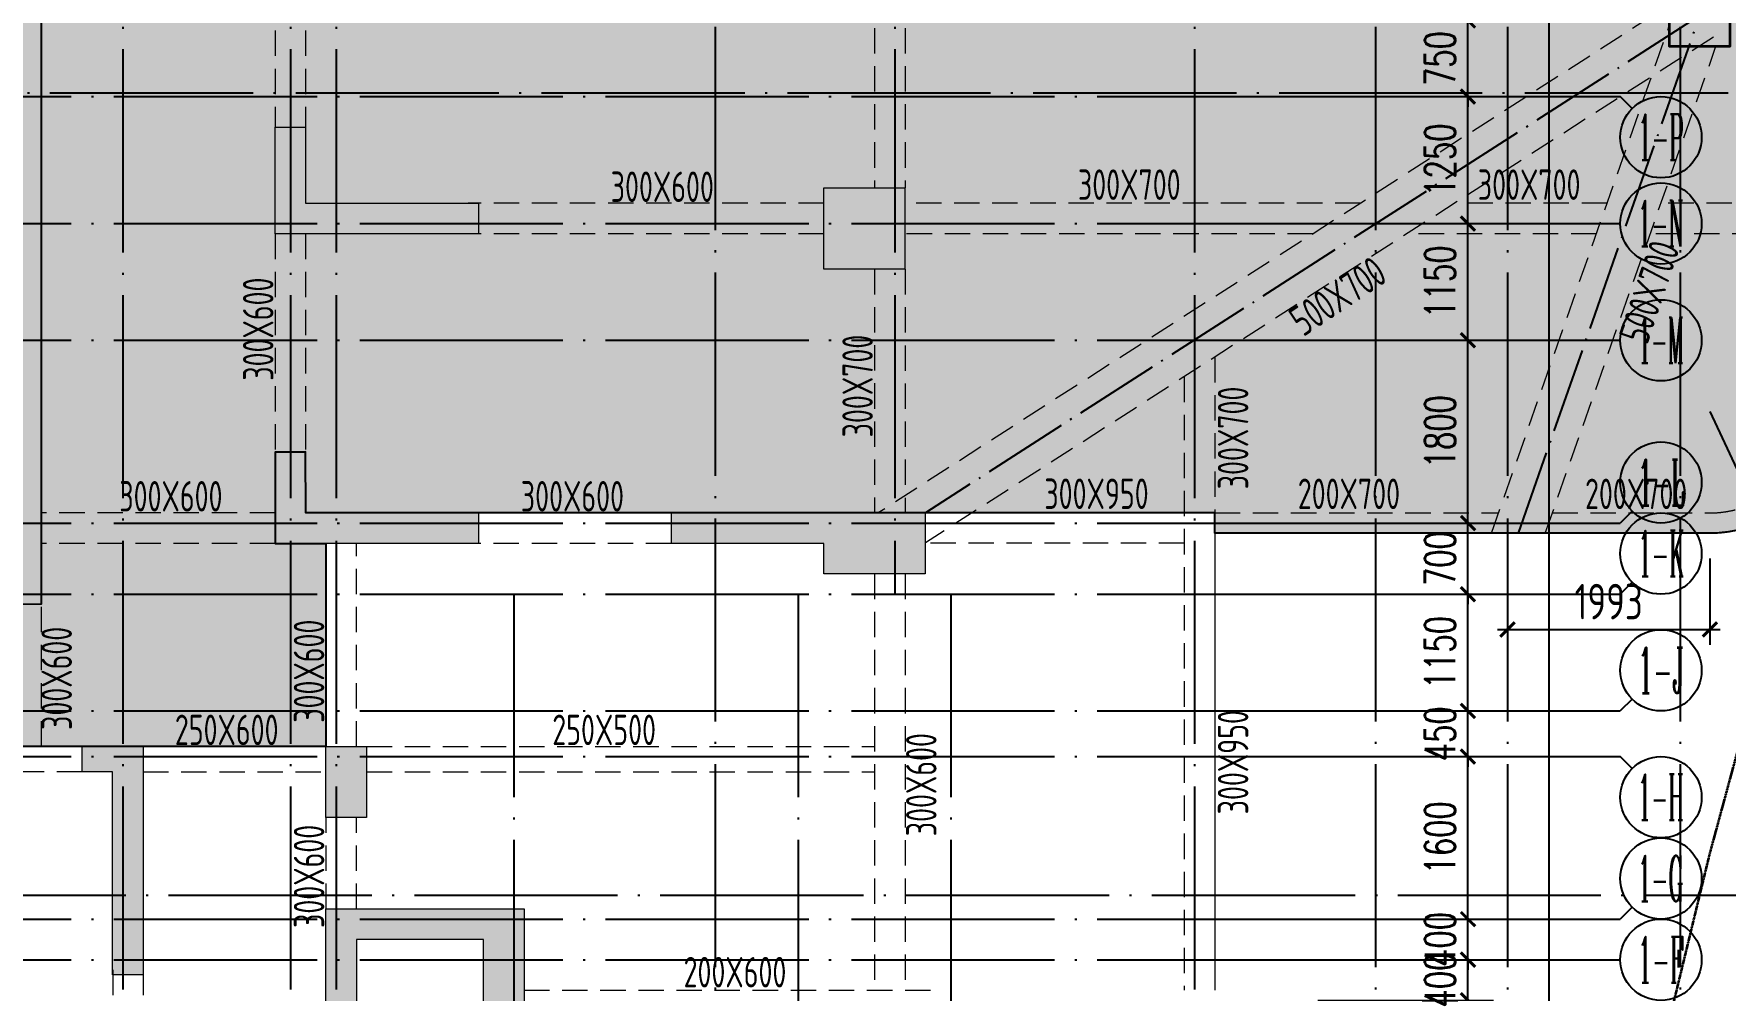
# Model space of a CAD drawing. Header units: millimetres. Extents: x 1089227 to 13101469, y 618865 to 10240562.
# Drawn here: x 2356215 to 2372865, y 4928875 to 4938294 of the extents above; entities that cross this region are included whole.
import ezdxf
from ezdxf.enums import TextEntityAlignment as Align

# ---------------------------------------------------------------- set-up
doc = ezdxf.new("R2010")
doc.units = ezdxf.units.MM
doc.header["$LTSCALE"] = 1000
doc.header["$PDMODE"] = 3
doc.header["$PDSIZE"] = 200
for name, pattern in [('A09-G-CTRL-用地红线+建筑退线_设计区$0$Controlline1', [12.799999999999999, 8, -1.6, 1.6, -1.6]), ('DOTE', [2.4200000000000004, 2, -0.2, 0.02, -0.2]), ('GB_DASHDOT3', [1.0675, 0.84, -0.105, 0.0175, -0.105]), ('HIDDEN', [0.375, 0.25, -0.125])]:
    doc.linetypes.add(name, pattern=pattern)
doc.layers.get('0').update_dxf_attribs({"linetype": 'CONTINUOUS'})
doc.layers.get('Defpoints').update_dxf_attribs({"linetype": 'CONTINUOUS'})
for name, color, linetype, lineweight in [('A09-G-CTRL-用地红线+建筑退线_设计区$0$Z-REDL-CTRL(建筑控制线)', 40, 'CONTINUOUS', 35), ('S-BEAM-DASH', 4, 'HIDDEN', 0), ('S-BEAM-SE-DASH', 3, 'HIDDEN', 0), ('S-COLU', 30, 'CONTINUOUS', 0), ('S-SLAB-HATCH', 73, 'CONTINUOUS', 0), ('S-WALL', 31, 'CONTINUOUS', 0)]:
    doc.layers.add(name, color=color, linetype=linetype, lineweight=lineweight)
for name, color, linetype in [('AXIS', 3, 'CONTINUOUS'), ('AXIS_TEXT', 7, 'CONTINUOUS'), ('C-H', 8, 'CONTINUOUS'), ('DIM', 3, 'CONTINUOUS'), ('DOTE', 1, 'DOTE'), ('S-BEAM-TEXT-DD', 7, 'CONTINUOUS'), ('S-GRID-DE', 11, 'GB_DASHDOT3'), ('降板范围', 7, 'CONTINUOUS')]:
    doc.layers.add(name, color=color, linetype=linetype)
doc.styles.add('_TCH_AXIS', font='COMPLEX', dxfattribs={"bigfont": 'AllInOneBig.shx'})
doc.styles.add('_TCH_DIM_T3', font='SIMPLEX', dxfattribs={"width": 0.7058823529411765, "bigfont": 'AllInOneBig.shx'})
doc.styles.add('COMPLEX', font='COMPLEX', dxfattribs={"bigfont": 'AllInOneBig.shx'})
doc.styles.add('TSSD_Dimension', font='tssdeng.shx', dxfattribs={"width": 0.75, "bigfont": 'Hztxt.shx'})
doc.styles.add('TSSD_Rein', font='tssdeng.shx', dxfattribs={"width": 0.7, "bigfont": 'hztxt.shx'})
doc.dimstyles.new('_TCH_ARCH&&100', dxfattribs={"dimtxt": 297.5, "dimasz": 100, "dimexe": 250, "dimexo": 300, "dimgap": 126.25, "dimtad": 1, "dimdec": 0, "dimzin": 0, "dimdsep": 46, "dimtxsty": '_TCH_DIM_T3', "dimblk": 'ARCHTICK', "dimcen": 0.09, "dimclrt": 7, "dimazin": 2, "dimtfac": 1, "dimtdec": 0, "dimtix": 1, "dimtmove": 2, "dimatfit": 3, "dimfxl": 0, "dimtolj": 1, "dimtzin": 0, "dimarcsym": 0})
doc.dimstyles.new('TSSD_100_100', dxfattribs={"dimtxt": 350, "dimasz": 100, "dimexe": 150, "dimexo": 250, "dimgap": 100, "dimtad": 1, "dimdec": 0, "dimzin": 0, "dimdsep": 46, "dimtxsty": 'TSSD_Dimension', "dimblk": 'ARCHTICK', "dimblk1": 'ARCHTICK', "dimblk2": 'ARCHTICK', "dimcen": 0, "dimdle": 100, "dimclrt": 7, "dimadec": 0, "dimazin": 0, "dimtfac": 1, "dimtdec": 0, "dimtix": 1, "dimtmove": 2, "dimatfit": 3, "dimfxl": 0, "dimtolj": 1, "dimtzin": 0, "dimarcsym": 0})

# ---------------------------------------------------------------- blocks, each defined once
blk = doc.blocks.new('0323最综用地红线')
at = {"layer": 'A09-G-CTRL-用地红线+建筑退线_设计区$0$Z-REDL-CTRL(建筑控制线)', "linetype": 'A09-G-CTRL-用地红线+建筑退线_设计区$0$Controlline1', "ltscale": 0.0005, "flags": 128}
blk.add_lwpolyline([(8299567.093215616, 3686108.282333316), (8326626.071345838, 3675264.701116611), (8336400.445386032, 3687495.09449033), (8338982.67898412, 3690877.945131587), (8341712.356904473, 3688883.318211535), (8341723.503734514, 3688833.857688597), (8348491.686237419, 3681995.511745099), (8336495.293274839, 3657264.222515059), (8335815.404825329, 3655856.852219581), (8334921.31207266, 3653765.215568515), (8334408.082535523, 3652494.769084472), (8333554.380973475, 3650188.44844522), (8332762.381061722, 3647815.306005108), (8332296.281514066, 3646269.858583396), (8331865.984242821, 3644681.860952597), (8331459.720885061, 3643006.761179155), (8331062.759461192, 3641145.018208592), (8330736.598636917, 3639422.018944121), (8330292.710330297, 3636479.805248437), (8330016.929300602, 3634042.97707931), (8329760.660310352, 3630316.522796807), (8329732.381127472, 3627942.271141254), (8329763.057252809, 3625707.581072885), (8329928.33832519, 3622643.649241911), (8330113.022608265, 3620704.343704203), (8330324.752547091, 3618642.293338578), (8330652.693454684, 3615644.816191166), (8331571.697014747, 3606970.749864615), (8333150.616431344, 3600656.461908386), (8334419.781741403, 3595620.01031931), (8335099.155116553, 3592902.271848949), (8332161.887207123, 3588340.156958803), (8329462.184761038, 3587872.848112287), (8325134.79320927, 3587048.577428805), (8322509.766775178, 3586514.917590722), (8319524.683085377, 3585891.363979917), (8317926.196363418, 3585544.420633877), (8316578.084204761, 3585248.628358318), (8315534.906742402, 3585011.415251774), (8313299.550735274, 3584499.201774532), (8310791.315167504, 3583894.185977275), (8309251.031513101, 3583536.751752205), (8305739.795718898, 3582636.685002232), (8303918.33151557, 3582155.99132495), (8302103.552484466, 3581667.869902044), (8299703.371340921, 3581012.092592765), (8297226.877807559, 3580315.204628596), (8295056.006653248, 3579682.190365593), (8292997.737470317, 3579074.388334795), (8290642.814830927, 3578357.875615356), (8288572.283325966, 3577709.861031678), (8287590.605644056, 3577397.612891411), (8286161.346221207, 3576939.843686928), (8284503.08387851, 3576400.870583113), (8282623.713400322, 3575767.329120809), (8281086.11593048, 3575247.122003518), (8278146.172888153, 3574222.126995864), (8273894.176300137, 3572679.613708821), (8272470.530692287, 3572149.31682561), (8271088.879841806, 3571639.818242454), (8267887.753401484, 3570407.055361364), (8264331.194981564, 3568999.579160165), (8260702.431608967, 3567515.322565791), (8258549.454455587, 3566609.421738561), (8254947.269165111, 3565065.752374061), (8252184.535779869, 3563832.227339473), (8250834.401046311, 3563231.69634013), (8249176.009828395, 3562470.331946612), (8247994.321773401, 3561929.584294369), (8245505.133448753, 3560753.515431886), (8242980.130465874, 3559544.050589642), (8239800.857330593, 3558012.55615506), (8237959.030073505, 3557076.396117584), (8235838.324857459, 3555995.796814084), (8233384.113380876, 3554698.466140958), (8228449.726492155, 3552050.679836135), (8226177.936171644, 3550787.248203635), (8222141.398328939, 3548504.397308144), (8215629.389281142, 3544666.816968578), (8213710.477130046, 3543496.904743787), (8193656.548461433, 3531174.958731439), (8180322.029709456, 3522989.576904636), (8166408.32330324, 3514439.62460948), (8156991.327953783, 3508657.616485883), (8151138.069604708, 3505062.479060189), (8142685.350618959, 3507267.484605566), (8121170.549411217, 3545746.981619653), (8120724.270050891, 3546549.090152044), (8120232.617641913, 3547382.869809506), (8119271.970613617, 3548966.855575787), (8118108.402615755, 3550752.438236819), (8117067.317521801, 3552244.158747239), (8115806.191482066, 3553969.979561751), (8115672.150322764, 3554140.472888079), (8146430.595110897, 3575790.209937998), (8162145.917332578, 3587599.021763615), (8162295.486480026, 3588124.857475675), (8199863.46857093, 3615253.431720762), (8204214.912321947, 3618404.236077902), (8231584.37037266, 3638166.875597456), (8260590.431688452, 3655826.06599401), (8295375.504229994, 3680010.23527451)], close=True, dxfattribs=at)
blk = doc.blocks.new('_ArchTick')
at = {"color": 0, "linetype": 'ByBlock', "const_width": 0.3}
blk.add_lwpolyline([(-0.7071067811865476, -0.7071067811865476), (0.7071067811865476, 0.7071067811865476)], dxfattribs=at)
blk = doc.blocks.new('*D294')
at = {"layer": 'AXIS', "color": 0, "lineweight": -2, "transparency": 16777216}
for p, q in [((-7567.176527599804, 132263.4906528126), (-5040.675479373895, 132263.4906528126)), ((-5290.675479373903, 95763.49065281264), (-5290.675479373895, 132263.4906528126)), ((-7567.176527599804, 95763.49065281264), (-5040.675479373903, 95763.49065281264))]:
    blk.add_line(p, q, dxfattribs=at)
at = {"layer": 'Defpoints', "color": 0, "transparency": 16777216}
for p in [(-7867.176527599804, 132263.4906528126), (-5290.675479373895, 132263.4906528126), (-7867.176527599804, 95763.49065281264)]:
    blk.add_point(p, dxfattribs=at)
at = {"layer": 'AXIS', "color": 0, "lineweight": -2, "transparency": 16777216, "xscale": 100, "yscale": 100, "zscale": 100}
for p, rotation in [((-5290.675479373895, 132263.4906528126), 90), ((-5290.675479373903, 95763.49065281264), 270)]:
    blk.add_blockref('_ArchTick', p, dxfattribs=dict(at, rotation=rotation))
at = {"layer": 'AXIS', "color": 7, "transparency": 16777216, "insert": (-5565.675479373916, 114013.4906528126), "char_height": 297.5, "attachment_point": 5, "rotation": 90, "style": '_TCH_DIM_T3'}
blk.add_mtext('\\A1;36500', dxfattribs=at)
blk = doc.blocks.new('*D299')
at = {"layer": 'AXIS', "color": 0, "lineweight": -2, "transparency": 16777216}
for p, q in [((-6090.675479373895, 103963.4906528126), (-6090.675479373895, 104063.4906528126)), ((-7567.176527599804, 103963.4906528126), (-5840.675479373895, 103963.4906528126)), ((-6090.675479373895, 103563.4906528126), (-6090.675479373895, 103963.4906528126)), ((-7567.176527599804, 103563.4906528126), (-5840.675479373895, 103563.4906528126)), ((-6090.675479373895, 103563.4906528126), (-6090.675479373895, 103463.4906528126))]:
    blk.add_line(p, q, dxfattribs=at)
at = {"layer": 'Defpoints', "color": 0, "transparency": 16777216}
for p in [(-7867.176527599804, 103963.4906528126), (-6090.675479373895, 103963.4906528126), (-7867.176527599804, 103563.4906528126)]:
    blk.add_point(p, dxfattribs=at)
at = {"layer": 'AXIS', "color": 0, "lineweight": -2, "transparency": 16777216, "xscale": 100, "yscale": 100, "zscale": 100}
for p, rotation in [((-6090.675479373895, 103963.4906528126), 270), ((-6090.675479373895, 103563.4906528126), 90)]:
    blk.add_blockref('_ArchTick', p, dxfattribs=dict(at, rotation=rotation))
at = {"layer": 'AXIS', "color": 7, "transparency": 16777216, "insert": (-6365.675479373911, 103763.4906528126), "char_height": 297.5, "attachment_point": 5, "rotation": 90, "style": '_TCH_DIM_T3'}
blk.add_mtext('\\A1;400', dxfattribs=at)
blk = doc.blocks.new('*D300')
at = {"layer": 'AXIS', "color": 0, "lineweight": -2, "transparency": 16777216}
for p, q in [((-6090.675479373895, 104363.4906528126), (-6090.675479373894, 104463.4906528126)), ((-7567.176527599804, 104363.4906528126), (-5840.675479373895, 104363.4906528126)), ((-6090.675479373895, 103963.4906528126), (-6090.675479373895, 104363.4906528126)), ((-7567.176527599804, 103963.4906528126), (-5840.675479373895, 103963.4906528126)), ((-6090.675479373895, 103963.4906528126), (-6090.675479373895, 103863.4906528126))]:
    blk.add_line(p, q, dxfattribs=at)
at = {"layer": 'Defpoints', "color": 0, "transparency": 16777216}
for p in [(-7867.176527599804, 104363.4906528126), (-6090.675479373895, 104363.4906528126), (-7867.176527599804, 103963.4906528126)]:
    blk.add_point(p, dxfattribs=at)
at = {"layer": 'AXIS', "color": 0, "lineweight": -2, "transparency": 16777216, "xscale": 100, "yscale": 100, "zscale": 100}
for p, rotation in [((-6090.675479373895, 104363.4906528126), 270), ((-6090.675479373895, 103963.4906528126), 90)]:
    blk.add_blockref('_ArchTick', p, dxfattribs=dict(at, rotation=rotation))
at = {"layer": 'AXIS', "color": 7, "transparency": 16777216, "insert": (-6365.675479373911, 104163.4906528126), "char_height": 297.5, "attachment_point": 5, "rotation": 90, "style": '_TCH_DIM_T3'}
blk.add_mtext('\\A1;400', dxfattribs=at)
blk = doc.blocks.new('*D301')
at = {"layer": 'AXIS', "color": 0, "lineweight": -2, "transparency": 16777216}
for p, q in [((-7567.176527599804, 105963.4906528126), (-5840.675479373895, 105963.4906528126)), ((-6090.675479373896, 104363.4906528126), (-6090.675479373895, 105963.4906528126)), ((-7567.176527599804, 104363.4906528126), (-5840.675479373896, 104363.4906528126))]:
    blk.add_line(p, q, dxfattribs=at)
at = {"layer": 'Defpoints', "color": 0, "transparency": 16777216}
for p in [(-7867.176527599804, 105963.4906528126), (-6090.675479373895, 105963.4906528126), (-7867.176527599804, 104363.4906528126)]:
    blk.add_point(p, dxfattribs=at)
at = {"layer": 'AXIS', "color": 0, "lineweight": -2, "transparency": 16777216, "xscale": 100, "yscale": 100, "zscale": 100}
for p, rotation in [((-6090.675479373895, 105963.4906528126), 90), ((-6090.675479373896, 104363.4906528126), 270)]:
    blk.add_blockref('_ArchTick', p, dxfattribs=dict(at, rotation=rotation))
at = {"layer": 'AXIS', "color": 7, "transparency": 16777216, "insert": (-6365.675479373912, 105163.4906528126), "char_height": 297.5, "attachment_point": 5, "rotation": 90, "style": '_TCH_DIM_T3'}
blk.add_mtext('\\A1;1600', dxfattribs=at)
blk = doc.blocks.new('*D302')
at = {"layer": 'AXIS', "color": 0, "lineweight": -2, "transparency": 16777216}
for p, q in [((-7567.176527599804, 106413.4906528126), (-5840.675479373895, 106413.4906528126)), ((-6090.675479373895, 106413.4906528126), (-6090.675479373895, 106513.4906528126)), ((-6090.675479373895, 105963.4906528126), (-6090.675479373895, 106413.4906528126)), ((-7567.176527599804, 105963.4906528126), (-5840.675479373895, 105963.4906528126)), ((-6090.675479373895, 105963.4906528126), (-6090.675479373895, 105863.4906528126))]:
    blk.add_line(p, q, dxfattribs=at)
at = {"layer": 'Defpoints', "color": 0, "transparency": 16777216}
for p in [(-7867.176527599804, 106413.4906528126), (-6090.675479373895, 106413.4906528126), (-7867.176527599804, 105963.4906528126)]:
    blk.add_point(p, dxfattribs=at)
at = {"layer": 'AXIS', "color": 0, "lineweight": -2, "transparency": 16777216, "xscale": 100, "yscale": 100, "zscale": 100}
for p, rotation in [((-6090.675479373895, 106413.4906528126), 270), ((-6090.675479373895, 105963.4906528126), 90)]:
    blk.add_blockref('_ArchTick', p, dxfattribs=dict(at, rotation=rotation))
at = {"layer": 'AXIS', "color": 7, "transparency": 16777216, "insert": (-6365.675479373912, 106188.4906528126), "char_height": 297.5, "attachment_point": 5, "rotation": 90, "style": '_TCH_DIM_T3'}
blk.add_mtext('\\A1;450', dxfattribs=at)
blk = doc.blocks.new('*D303')
at = {"layer": 'AXIS', "color": 0, "lineweight": -2, "transparency": 16777216}
for p, q in [((-7567.176527599804, 107563.4906528126), (-5840.675479373895, 107563.4906528126)), ((-6090.675479373895, 106413.4906528126), (-6090.675479373895, 107563.4906528126)), ((-7567.176527599804, 106413.4906528126), (-5840.675479373895, 106413.4906528126))]:
    blk.add_line(p, q, dxfattribs=at)
at = {"layer": 'Defpoints', "color": 0, "transparency": 16777216}
for p in [(-7867.176527599804, 107563.4906528126), (-6090.675479373895, 107563.4906528126), (-7867.176527599804, 106413.4906528126)]:
    blk.add_point(p, dxfattribs=at)
at = {"layer": 'AXIS', "color": 0, "lineweight": -2, "transparency": 16777216, "xscale": 100, "yscale": 100, "zscale": 100}
for p, rotation in [((-6090.675479373895, 107563.4906528126), 90), ((-6090.675479373895, 106413.4906528126), 270)]:
    blk.add_blockref('_ArchTick', p, dxfattribs=dict(at, rotation=rotation))
at = {"layer": 'AXIS', "color": 7, "transparency": 16777216, "insert": (-6365.675479373912, 106988.4906528126), "char_height": 297.5, "attachment_point": 5, "rotation": 90, "style": '_TCH_DIM_T3'}
blk.add_mtext('\\A1;1150', dxfattribs=at)
blk = doc.blocks.new('*D304')
at = {"layer": 'AXIS', "color": 0, "lineweight": -2, "transparency": 16777216}
for p, q in [((-7567.176527599804, 108263.4906528126), (-5840.675479373895, 108263.4906528126)), ((-6090.675479373895, 108263.4906528126), (-6090.675479373895, 108363.4906528126)), ((-6090.675479373895, 107563.4906528126), (-6090.675479373895, 108263.4906528126)), ((-7567.176527599804, 107563.4906528126), (-5840.675479373895, 107563.4906528126)), ((-6090.675479373895, 107563.4906528126), (-6090.675479373895, 107463.4906528126))]:
    blk.add_line(p, q, dxfattribs=at)
at = {"layer": 'Defpoints', "color": 0, "transparency": 16777216}
for p in [(-7867.176527599804, 108263.4906528126), (-6090.675479373895, 108263.4906528126), (-7867.176527599804, 107563.4906528126)]:
    blk.add_point(p, dxfattribs=at)
at = {"layer": 'AXIS', "color": 0, "lineweight": -2, "transparency": 16777216, "xscale": 100, "yscale": 100, "zscale": 100}
for p, rotation in [((-6090.675479373895, 108263.4906528126), 270), ((-6090.675479373895, 107563.4906528126), 90)]:
    blk.add_blockref('_ArchTick', p, dxfattribs=dict(at, rotation=rotation))
at = {"layer": 'AXIS', "color": 7, "transparency": 16777216, "insert": (-6365.675479373912, 107913.4906528126), "char_height": 297.5, "attachment_point": 5, "rotation": 90, "style": '_TCH_DIM_T3'}
blk.add_mtext('\\A1;700', dxfattribs=at)
blk = doc.blocks.new('*D305')
at = {"layer": 'AXIS', "color": 0, "lineweight": -2, "transparency": 16777216}
for p, q in [((-7567.176527599804, 110063.4906528126), (-5840.675479373895, 110063.4906528126)), ((-6090.675479373896, 108263.4906528126), (-6090.675479373895, 110063.4906528126)), ((-7567.176527599804, 108263.4906528126), (-5840.675479373896, 108263.4906528126))]:
    blk.add_line(p, q, dxfattribs=at)
at = {"layer": 'Defpoints', "color": 0, "transparency": 16777216}
for p in [(-7867.176527599804, 110063.4906528126), (-6090.675479373895, 110063.4906528126), (-7867.176527599804, 108263.4906528126)]:
    blk.add_point(p, dxfattribs=at)
at = {"layer": 'AXIS', "color": 0, "lineweight": -2, "transparency": 16777216, "xscale": 100, "yscale": 100, "zscale": 100}
for p, rotation in [((-6090.675479373895, 110063.4906528126), 90), ((-6090.675479373896, 108263.4906528126), 270)]:
    blk.add_blockref('_ArchTick', p, dxfattribs=dict(at, rotation=rotation))
at = {"layer": 'AXIS', "color": 7, "transparency": 16777216, "insert": (-6365.675479373913, 109163.4906528126), "char_height": 297.5, "attachment_point": 5, "rotation": 90, "style": '_TCH_DIM_T3'}
blk.add_mtext('\\A1;1800', dxfattribs=at)
blk = doc.blocks.new('*D306')
at = {"layer": 'AXIS', "color": 0, "lineweight": -2, "transparency": 16777216}
for p, q in [((-7567.176527599804, 111213.4906528126), (-5840.675479373895, 111213.4906528126)), ((-6090.675479373895, 110063.4906528126), (-6090.675479373895, 111213.4906528126)), ((-7567.176527599804, 110063.4906528126), (-5840.675479373895, 110063.4906528126))]:
    blk.add_line(p, q, dxfattribs=at)
at = {"layer": 'Defpoints', "color": 0, "transparency": 16777216}
for p in [(-7867.176527599804, 111213.4906528126), (-6090.675479373895, 111213.4906528126), (-7867.176527599804, 110063.4906528126)]:
    blk.add_point(p, dxfattribs=at)
at = {"layer": 'AXIS', "color": 0, "lineweight": -2, "transparency": 16777216, "xscale": 100, "yscale": 100, "zscale": 100}
for p, rotation in [((-6090.675479373895, 111213.4906528126), 90), ((-6090.675479373895, 110063.4906528126), 270)]:
    blk.add_blockref('_ArchTick', p, dxfattribs=dict(at, rotation=rotation))
at = {"layer": 'AXIS', "color": 7, "transparency": 16777216, "insert": (-6365.675479373913, 110638.4906528126), "char_height": 297.5, "attachment_point": 5, "rotation": 90, "style": '_TCH_DIM_T3'}
blk.add_mtext('\\A1;1150', dxfattribs=at)
blk = doc.blocks.new('*D307')
at = {"layer": 'AXIS', "color": 0, "lineweight": -2, "transparency": 16777216}
for p, q in [((-7567.176527599804, 112463.4906528126), (-5840.675479373895, 112463.4906528126)), ((-6090.675479373895, 111213.4906528126), (-6090.675479373895, 112463.4906528126)), ((-7567.176527599804, 111213.4906528126), (-5840.675479373895, 111213.4906528126))]:
    blk.add_line(p, q, dxfattribs=at)
at = {"layer": 'Defpoints', "color": 0, "transparency": 16777216}
for p in [(-7867.176527599804, 112463.4906528126), (-6090.675479373895, 112463.4906528126), (-7867.176527599804, 111213.4906528126)]:
    blk.add_point(p, dxfattribs=at)
at = {"layer": 'AXIS', "color": 0, "lineweight": -2, "transparency": 16777216, "xscale": 100, "yscale": 100, "zscale": 100}
for p, rotation in [((-6090.675479373895, 112463.4906528126), 90), ((-6090.675479373895, 111213.4906528126), 270)]:
    blk.add_blockref('_ArchTick', p, dxfattribs=dict(at, rotation=rotation))
at = {"layer": 'AXIS', "color": 7, "transparency": 16777216, "insert": (-6365.675479373912, 111838.4906528126), "char_height": 297.5, "attachment_point": 5, "rotation": 90, "style": '_TCH_DIM_T3'}
blk.add_mtext('\\A1;1250', dxfattribs=at)
blk = doc.blocks.new('*D308')
at = {"layer": 'AXIS', "color": 0, "lineweight": -2, "transparency": 16777216}
for p, q in [((-6090.675479373895, 113213.4906528126), (-6090.675479373895, 113313.4906528126)), ((-7567.176527599804, 113213.4906528126), (-5840.675479373895, 113213.4906528126)), ((-6090.675479373896, 112463.4906528126), (-6090.675479373895, 113213.4906528126)), ((-7567.176527599804, 112463.4906528126), (-5840.675479373896, 112463.4906528126)), ((-6090.675479373896, 112463.4906528126), (-6090.675479373896, 112363.4906528126))]:
    blk.add_line(p, q, dxfattribs=at)
at = {"layer": 'Defpoints', "color": 0, "transparency": 16777216}
for p in [(-7867.176527599804, 113213.4906528126), (-6090.675479373895, 113213.4906528126), (-7867.176527599804, 112463.4906528126)]:
    blk.add_point(p, dxfattribs=at)
at = {"layer": 'AXIS', "color": 0, "lineweight": -2, "transparency": 16777216, "xscale": 100, "yscale": 100, "zscale": 100}
for p, rotation in [((-6090.675479373895, 113213.4906528126), 270), ((-6090.675479373896, 112463.4906528126), 90)]:
    blk.add_blockref('_ArchTick', p, dxfattribs=dict(at, rotation=rotation))
at = {"layer": 'AXIS', "color": 7, "transparency": 16777216, "insert": (-6365.675479373913, 112838.4906528126), "char_height": 297.5, "attachment_point": 5, "rotation": 90, "style": '_TCH_DIM_T3'}
blk.add_mtext('\\A1;750', dxfattribs=at)
blk = doc.blocks.new('_AXISO')
blk.add_circle((0, 0), 0.5)
at = {"layer": 'AXIS_TEXT', "style": 'COMPLEX', "width": 1.041666666666667}
blk.add_attdef('A', text='', height=0.56, dxfattribs=at).set_placement((-0.25, -0.28), (0.25, -0.28), align=Align.FIT)
blk = doc.blocks.new('裙房轴网260428')
at = {"layer": 'DOTE', "color": 16, "linetype": 'DOTE'}
for p, q in [((-13500.00000000373, 137349.7018559016), (-13499.99999999814, 33397.16623428743)), ((-7000.000000003725, 137349.7018559016), (-7000, 37155.15148781519)), ((-5701.000000003725, 137349.7018559016), (-5701, 38193.22178299353)), ((-4000.000000003725, 137349.7018559016), (-4000, 38193.22178299353)), ((-56350.0296058096, 112500), (5617.875340766273, 112500)), ((-64861.87932661828, 104600), (-1866.047384714708, 104600))]:
    blk.add_line(p, q, dxfattribs=at)
blk = doc.blocks.new('QZ-TL-0808')
at = {"layer": 'C-H'}
for points in [[(19800.02810977306, 20300.01574504562), (20500.02810977306, 20300.01574504562), (20500.02810977306, 20700.01574504562), (19500.02810977306, 20700.01574504562), (19500.02810977306, 19198.01574504562), (17300.02810977306, 19198.01574504562), (17300.02810977306, 20100.01574504562), (17500.02810977306, 20100.01574504562), (17500.02810977306, 20700.01574504562), (17100.02810977306, 20700.01574504562), (17100.02810977306, 18499.53918254562), (17300.02810977306, 18499.53918254562), (17300.02810977306, 18998.01574504562), (19500.02810977306, 18998.01574504562), (19500.02810977306, 16800.01574504562), (17300.02810977306, 16800.01574504562), (17300.02810977306, 17300.36730754562), (17100.02810977306, 17300.01574504562), (17100.02810977306, 16101.01574504562), (17300.02810977306, 16101.01574504562), (17300.02810977306, 16600.01574504562), (19500.02810977306, 16600.01574504562), (19500.02810977306, 14400.01574504562), (17300.02810977306, 14400.01574504562), (17300.02810977306, 14900.20324504562), (17100.02810977306, 14900.20324504562), (17100.02810977306, 13699.53918254562), (17300.02810977306, 13701.01574504562), (17300.02810977306, 14200.01574504562), (19500.02810977306, 14200.01574504562), (19500.02810977306, 12000.01574504562), (17300.02810977306, 12000.01574504562), (17300.02810977306, 12500.01574504562), (17100.02810977306, 12500.01574504562), (17100.02810977306, 11700.01574504562), (19800.02810977306, 11700.01574504562)], [(22100.02810977306, 15349.35949504562), (22100.02810977306, 16399.35949504562), (22400.02810977306, 16399.35949504562), (22400.02810977306, 15649.35949504562), (24100.23123477306, 15649.35949504562), (24100.23123477306, 15349.35949504562)], [(27500.23123477306, 15800.35949504562), (28300.23123477306, 15800.35949504562), (28300.23123477306, 15000.35949504562), (27500.23123477306, 15000.35949504562)], [(22100.02810977306, 12300.01574504562), (22100.02810977306, 13200.01574504562), (22400.02810977306, 13200.01574504562), (22400.02810977306, 12600.01574504562), (24100.23123477306, 12600.01574504562), (24100.23123477306, 12300.01574504562)], [(26000.23123477306, 12600.01574504562), (28500.23123477306, 12600.01574504562), (28500.23123477306, 12000.01574504562), (27500.23123477306, 12000.01574504562), (27500.23123477306, 12300.01574504562), (26000.23123477306, 12300.01574504562)], [(20200.02810977306, 10049.89074504562), (20200.02810977306, 10299.89074504562), (20800.02810977306, 10299.89074504562), (20800.02810977306, 8050.031370045617), (20500.02810977306, 8050.031370045617), (20500.02810977306, 10049.89074504562)], [(22600.02810977306, 10299.89074504562), (23000.02810977306, 10299.89074504562), (23000.02810977306, 9599.890745045617), (22600.02810977306, 9599.890745045617)], [(22600.02810977306, 8700.031370045617), (24550.05935977306, 8700.031370045617), (24550.05935977306, 7700.031370045617), (24150.05935977306, 7700.031370045617), (24150.05935977306, 8400.031370045617), (22900.02810977306, 8400.031370045617), (22900.02810977306, 5900.031370045617), (22600.02810977306, 5900.031370045617)]]:
    blk.add_hatch(color=256, dxfattribs=at).paths.add_polyline_path(points)
at = {"layer": 'S-WALL'}
for points in [[(19500.02810977306, 20700.01574504562), (20500.02810977306, 20700.01574504562), (20500.02810977306, 20300.01574504562), (19800.02810977306, 20300.01574504562), (19800.02810977306, 11700.01574504562), (17100.02810977306, 11700.01574504562)], [(22100.02810977306, 15349.35949504562), (22100.02810977306, 16399.35949504562), (22400.02810977306, 16399.35949504562), (22400.02810977306, 15649.35949504562), (24100.23123477306, 15649.35949504562), (24100.23123477306, 15349.35949504562), (22100.02810977306, 15349.35949504562)], [(22100.02810977306, 12300.01574504562), (22100.02810977306, 13200.01574504562), (22400.02810977306, 13200.01574504562), (22400.02810977306, 12600.01574504562), (24100.23123477306, 12600.01574504562), (24100.23123477306, 12300.01574504562), (22100.02810977306, 12300.01574504562)], [(26000.23123477306, 12600.01574504562), (28500.23123477306, 12600.01574504562), (28500.23123477306, 12000.01574504562), (27500.23123477306, 12000.01574504562), (27500.23123477306, 12300.01574504562), (26000.23123477306, 12300.01574504562), (26000.23123477306, 12600.01574504562)], [(20200.02810977306, 10049.89074504562), (20200.02810977306, 10299.89074504562), (20800.02810977306, 10299.89074504562), (20800.02810977306, 8050.031370045617), (20500.02810977306, 8050.031370045617), (20500.02810977306, 10049.89074504562), (20200.02810977306, 10049.89074504562), (20200.02810977306, 10299.89074504562)], [(22600.02810977306, 8700.031370045617), (24550.05935977306, 8700.031370045617), (24550.05935977306, 7700.031370045617), (24150.05935977306, 7700.031370045617), (24150.05935977306, 8400.031370045617), (22900.02810977306, 8400.031370045617), (22900.02810977306, 5900.031370045617), (22600.02810977306, 5900.031370045617), (22600.02810977306, 8700.031370045617)]]:
    blk.add_lwpolyline(points, dxfattribs=at)
for points in [[(27500.23123477306, 15800.35949504562), (28300.23123477306, 15800.35949504562), (28300.23123477306, 15000.35949504562), (27500.23123477306, 15000.35949504562)], [(22600.02810977306, 10299.89074504562), (23000.02810977306, 10299.89074504562), (23000.02810977306, 9599.890745045617), (22600.02810977306, 9599.890745045617)]]:
    blk.add_lwpolyline(points, close=True, dxfattribs=at)
blk = doc.blocks.new('1F柱网-0808')
at = {"layer": 'S-COLU', "lineweight": 35}
blk.add_lwpolyline([(181304.3172067581, 166253.9935651682), (180704.3172067562, 166253.9935651682), (180704.3172067562, 165653.9935651682), (181304.3172067581, 165653.9935651682)], close=True, dxfattribs=at)
blk.add_blockref('QZ-TL-0808', (144880.3964356007, 148456.8497164641))
blk = doc.blocks.new('2FJGBZ')
at = {"layer": 'S-SLAB-HATCH'}
h = blk.add_hatch(dxfattribs=at)
h.set_pattern_fill('FLEX', color=256, scale=50)
h.set_pattern_definition([(0, (-6326317.142432513, 1683260.446538338), (0, 317.5), [317.5, -317.5]), (45, (-6325999.642432513, 1683260.446538338), (2.220446049250313e-14, 317.5001371409153), [79.375, -290.263, 79.375, -449.013])])
edge = h.paths.add_edge_path()
edge.add_line((162230.4245430138, 169156.9530839361), (162230.4264998455, 173258.125932659))
edge.add_line((162230.4264998455, 173258.125932659), (164180.4207143439, 173258.0883259363))
edge.add_line((164180.4207143439, 173258.0883259363), (164180.4187597064, 173556.8654615087))
edge.add_line((164180.4187597064, 173556.8654615087), (165681.0091462238, 173556.8654615087))
edge.add_line((165681.0091462238, 173556.8654615087), (165680.4245492853, 178956.8654615087))
edge.add_line((165680.4245492853, 178956.8654615087), (165380.4245431814, 178956.9056094894))
edge.add_line((165380.4245431814, 178956.9056094894), (165381.0090917032, 179256.8898688648))
edge.add_line((165381.0090917032, 179256.8898688648), (165380.4245453691, 185056.8654615274))
edge.add_line((165380.4245453691, 185056.8654615274), (165880.2437342294, 185056.8654615274))
edge.add_line((165880.2437342294, 185056.8654615274), (165880.2437342294, 185456.8654615087))
edge.add_line((165880.2437342294, 185456.8654615087), (165880.4231809434, 185856.8683600016))
edge.add_line((165880.4231809434, 185856.8683600016), (166580.4231885485, 185856.8654615106))
edge.add_line((166580.4231885485, 185856.8654615106), (169679.5182953691, 185856.8654615106))
edge.add_line((169679.5182953691, 185856.8654615106), (169680.424545371, 187081.8654570924))
edge.add_line((169680.424545371, 187081.8654570924), (189563.1251764614, 187081.8654310293))
edge.add_arc((189563.1251764614, 186381.8654310293), 700, 0, 90, ccw=False)
edge.add_line((190263.1251764614, 186381.8654310293), (190261.1386369616, 179621.8685087003))
edge.add_line((190261.1386369616, 179621.8685087003), (185090.4928222662, 168953.0217371397))
edge.add_line((185090.4928222662, 168953.0217371397), (182222.3972696383, 161619.7759539122))
edge.add_arc((181104.831717914, 162056.8654615544), 1200.000000038212, 270.00010095286393, 338.6391042129307, ccw=False)
edge.add_line((181104.8338322658, 160856.8654615181), (179111.1296080668, 160856.8654615236))
edge.add_line((179111.1296080668, 160856.8654615236), (179111.1296080668, 160858.3748085452))
edge.add_line((179111.1296080668, 160858.3748085452), (178611.1296080668, 160858.3748085452))
edge.add_line((178611.1296080668, 160858.3748085452), (178611.1296080668, 160858.8898769757))
edge.add_line((178611.1296080668, 160858.8898769757), (176230.4245448699, 160856.8654615274))
edge.add_line((176230.4245448699, 160856.8654615274), (176230.4245453179, 161058.1430782126))
edge.add_line((176230.4245453179, 161058.1430782126), (170881.9935069764, 161058.2395215826))
edge.add_line((170881.9935069764, 161058.2395215826), (167281.7903819764, 161058.2395215826))
edge.add_line((167281.7903819764, 161058.2395215826), (167280.4245453607, 161658.2395215826))
edge.add_line((167280.4245453607, 161658.2395215826), (166980.4245453738, 161656.8654649276))
edge.add_line((166980.4245453738, 161656.8654649276), (166980.4245453738, 160756.8654615087))
edge.add_line((166980.4245453738, 160756.8654615087), (167480.4245453607, 160756.8654615087))
edge.add_line((167480.4245453607, 160756.8654615087), (167480.4245452816, 158756.8654615311))
edge.add_line((167480.4245452816, 158756.8654615311), (161981.7903819764, 158758.1535840826))
edge.add_line((161981.7903819764, 158758.1535840826), (161981.7903819764, 160158.2395215826))
edge.add_line((161981.7903819764, 160158.2395215826), (164681.7903819764, 160162.2754389001))
edge.add_line((164681.7903819764, 160162.2754389001), (164681.7903819764, 168756.8654615087))
edge.add_line((164681.7903819764, 168756.8654615087), (165381.7903819764, 168758.2395215826))
edge.add_line((165381.7903819764, 168758.2395215826), (165381.7903819764, 169158.2395215826))
edge.add_line((165381.7903819764, 169158.2395215826), (162230.4245430138, 169156.9530839361))
h.paths.add_polyline_path([(184966.7470941683, 186785.1691450197), (181863.1251849467, 186785.1719805058), (181863.1251849476, 181181.8657834968), (184963.2499690335, 181181.8651306303)], flags=16)
h.paths.add_polyline_path([(187362.3758535068, 184581.8658074737), (187363.1251848089, 186783.1101301825), (185166.7458480513, 186783.1101301825), (185165.9965167493, 184581.8658074737)], flags=16)
at = {"layer": 'S-BEAM-DASH'}
for p, q in [((172881.2123688757, 168456.8654615087), (172881.2123688757, 164258.5832715826)), ((173181.2123688757, 168456.8654615087), (173181.9935069764, 164258.5832715826)), ((166980.4245453738, 168056.8652425809), (166980.4245438632, 164856.209211627)), ((167280.4245468844, 168056.8652424626), (167280.4245453738, 164856.2092115087)), ((180869.2345128469, 166164.3567411425), (172917.5198696516, 161058.2395215826)), ((178954.08873556, 160857.4291865081), (180704.3172067562, 165853.7802673038)), ((181139.3999006674, 165743.630389194), (173381.9935069764, 160762.2863466423)), ((179483.8303917991, 160857.290337462), (181164.1219528308, 165653.9935651682)), ((172381.9935069764, 164106.2338384455), (168881.2122125626, 164106.2338384455)), ((177664.1365256347, 164106.2338384455), (173180.6276703738, 164106.2338384455)), ((180092.1493536439, 164106.2338384455), (178589.4956251765, 164106.2338384455)), ((183194.8723524641, 164106.2338384455), (180621.9396488899, 164106.2338384455)), ((166980.4245243501, 163806.2094276203), (166980.4245453738, 161656.8654649276)), ((167280.4245243501, 163806.2094305549), (167280.4245453738, 161656.8654678622)), ((172381.9935069764, 163806.2338384455), (168881.2122125626, 163806.2338384455)), ((177196.9489758043, 163806.2338384455), (173180.6276703738, 163806.2338384455)), ((179987.058952095, 163806.2338384455), (178122.3080753461, 163806.2338384455)), ((183073.5258492734, 163806.2338384455), (180516.849247341, 163806.2338384446)), ((172881.2124068849, 163458.5832715826), (172881.2124068849, 161056.8898730623)), ((173181.2124068849, 163457.2092115087), (173181.2124068849, 161056.8898730623)), ((176230.424601607, 162591.3790283669), (176230.4245517924, 161056.8654615264)), ((175930.4245953532, 162398.7369044311), (175930.4243992148, 156356.90274987)), ((166980.4245453738, 161056.8654615087), (164680.5374569036, 161056.8654615087)), ((170880.6276703738, 161056.8654615087), (168980.6276703719, 161056.8654615097)), ((176230.4245518334, 161058.1430782117), (179024.1425711624, 161057.4108249005)), ((179553.8842274025, 161057.2719758553), (181104.8317179475, 161056.8654615162)), ((181104.8317179475, 160856.8654615162), (176230.4245453412, 160858.1430782126)), ((166980.4245453738, 160756.8654615087), (164680.5374569036, 160756.8654615087)), ((167481.0090831593, 158756.7598296413), (167480.424545371, 160756.8654615087)), ((167781.009070348, 158756.8475056756), (167780.4245325588, 160756.9531375431)), ((170880.6276703738, 160756.8654615087), (168980.6276703719, 160756.8654615097)), ((175930.3983346354, 160758.2217137758), (173381.1860018559, 160758.8898804104)), ((172881.207511791, 160458.2395215826), (172881.002440488, 156356.9352412103)), ((173181.2075121664, 160458.2395215826), (173181.0024401136, 156356.9202407654)), ((164681.009030873, 158756.8657084135), (164680.4244930856, 160156.9907084135)), ((165081.0134765431, 158756.7598296413), (162381.0090875626, 158756.7598296413)), ((165681.009085279, 158756.7598296413), (167481.0090831593, 158756.7598296413)), ((167881.0090831593, 158756.7598296413), (172881.122422779, 158756.5098165525)), ((165081.0134765431, 158506.7598296413), (162381.0090875626, 158506.7598296413)), ((165681.009085279, 158506.7598296413), (167481.0090831593, 158506.7598296413)), ((167880.9965827884, 158506.7598299542), (172881.1099224081, 158506.5098168654)), ((167481.0090831593, 157156.9027401311), (167481.0090831593, 158056.7598296413)), ((167781.0090831593, 157156.9027401311), (167781.0090831593, 158056.7598296413)), ((165381.009085279, 156556.9026952321), (165381.0107459966, 149556.9062040355)), ((165681.009085279, 156556.9027664056), (165681.0107459966, 149556.9062884282)), ((169431.0507227741, 156357.107743918), (173531.0047501829, 156356.9027401311))]:
    blk.add_line(p, q, dxfattribs=at)
at = {"layer": 'S-BEAM-DASH', "linetype": 'Continuous'}
for p, q in [((173381.2122125644, 161058.8898769757), (176230.4245518334, 161058.1430782126)), ((176230.4245517924, 161056.8654615264), (176230.4243992148, 156356.9027401311))]:
    blk.add_line(p, q, dxfattribs=at)
at = {"layer": 'S-BEAM-SE-DASH'}
for points in [[(181104.8317179475, 160856.8654615162, 0.3248482111787543), (182246.0035900511, 161685.7499022661), (185047.2390864138, 168863.7741853548), (190261.1375605576, 179626.4159503868)], [(181104.8317179475, 161056.8654615162, 0.3263703138888109), (182057.4962871112, 161752.842076459), (182858.835717679, 163806.2338384455)]]:
    blk.add_lwpolyline(points, format="xyb", dxfattribs=at)
at = {"layer": 'S-GRID-DE'}
for p, q in [((179218.9595636819, 160857.359761985), (184581.9372537909, 176166.9720893139)), ((181004.3172067571, 165953.9935651682), (173381.2122125644, 161058.8898769757))]:
    blk.add_line(p, q, dxfattribs=at)
at = {"layer": '降板范围'}
blk.add_lwpolyline([(190261.1386369616, 179621.8685087003), (185090.4928222662, 168953.0217371397), (182222.3972696383, 161619.7759539122, -0.3087820826352377), (181104.8338322658, 160856.8654615181), (179111.1296080668, 160856.8654615236), (179111.1296080668, 160858.3748085452), (178611.1296080668, 160858.3748085452), (178611.1296080668, 160858.8898769757), (176230.4245448699, 160856.8654615274), (176230.4245453179, 161058.1430782126), (170881.9935069764, 161058.2395215826), (167281.7903819764, 161058.2395215826), (167280.4245453607, 161658.2395215826), (166980.4245453738, 161656.8654649276), (166980.4245453738, 160756.8654615087), (167480.4245453607, 160756.8654615087), (167480.4245452816, 158756.8654615311), (161981.7903819764, 158758.1535840826)], format="xyb", dxfattribs=at)
blk.add_lwpolyline([(161981.7903819764, 160158.2395215826), (164681.7903819764, 160162.2754389001), (164681.7903819764, 168756.8654615087), (165381.7903819764, 168758.2395215826), (165381.7903819764, 169158.2395215826), (162230.4245430138, 169156.9530839361)], dxfattribs=at)
blk.add_blockref('1F柱网-0808', (0, 0))
blk = doc.blocks.new('ljm2')
at = {"layer": 'S-BEAM-TEXT-DD', "style": 'TSSD_Rein', "width": 0.7}
for s, p in [('300X600', (40154.13043251447, 86716.12637137156)), ('300X700', (44753.67221895233, 86737.22200162988)), ('300X700', (48690.12556085736, 86737.22200162988)), ('300X600', (35316.82659883983, 83668.13208541553)), ('300X600', (39269.12454704195, 83668.13208543416)), ('300X950', (44422.95460519381, 83692.88006715756)), ('200X700', (46918.07468786649, 83692.2954469733)), ('200X700', (49745.57050463371, 83691.52381834481)), ('250X600', (35863.98370359652, 81367.57859267946)), ('250X500', (39578.93461663462, 81367.87723784149)), ('200X600', (40871.57829158194, 78981.6961203143))]:
    blk.add_text(s, height=300, dxfattribs=at).set_placement(p)
for s, rotation, p in [('500X700', 71.44745775019658, (50358.4782503359, 85302.37952015828)), ('500X700', 33.59594217951137, (46971.66989347152, 85383.77661025897)), ('300X600', 89.99999829245272, (36834.35264247656, 84956.20265266579)), ('300X700', 89.99999829245272, (42734.73064704239, 84398.38248888683)), ('300X700', 90, (46431.07068815269, 83887.14153687842)), ('300X600', 89.99999829245272, (37334.49291404709, 81587.7100825999)), ('300X600', 89.99999829245272, (34850.52457189001, 81517.42733554542)), ('300X950', 90, (46431.07068875432, 80685.86392210424)), ('300X600', 89.99999829245272, (43361.79082108848, 80470.22712631803)), ('300X600', 89.99999829245272, (37334.74734000862, 79567.17157065123))]:
    blk.add_text(s, height=300, rotation=rotation, dxfattribs=at).set_placement(p)
blk = doc.blocks.new('*D2477')
at = {"layer": 'Defpoints', "color": 0, "transparency": 16777216}
for p in [(-10340.6932454165, -28694.68879695609), (-9832.554571406912, -29781.79278829228)]:
    blk.add_point(p, dxfattribs=at)
at = {"layer": 'DIM', "color": 0, "lineweight": -2, "transparency": 16777216}
for p in [(-10340.6932454165, -28694.68879695609), (-9257.030520355844, -31013.06000924736)]:
    blk.add_line(p, (-9832.554571406912, -29781.79278829228), dxfattribs=at)
at = {"layer": 'DIM', "color": 0, "lineweight": -2, "transparency": 16777216, "xscale": 100, "yscale": 100, "zscale": 100, "rotation": 115.0525229529186}
blk.add_blockref('_ArchTick', (-9832.554571406912, -29781.79278829228), dxfattribs=at)
at = {"layer": 'DIM', "color": 7, "transparency": 16777216, "insert": (-9253.319658366376, -30371.56995192067), "char_height": 350, "attachment_point": 5, "rotation": 295.0525229529186, "style": 'TSSD_Dimension'}
blk.add_mtext('\\A1;R1200', dxfattribs=at)
blk = doc.blocks.new('*D2478')
at = {"layer": 'Defpoints', "color": 0, "transparency": 16777216}
for p in [(-12333.39977864269, -29894.68879695516), (-10340.69113109587, -29894.68879695516), (-10340.69113109587, -30842.82749775052)]:
    blk.add_point(p, dxfattribs=at)
at = {"layer": 'DIM', "color": 0, "lineweight": -2, "transparency": 16777216}
for p, q in [((-12333.39977864269, -30144.68879695516), (-12333.39977864269, -30992.82749775052)), ((-10340.69113109587, -30144.68879695516), (-10340.69113109587, -30992.82749775052)), ((-12433.39977864269, -30842.82749775052), (-10240.69113109587, -30842.82749775052))]:
    blk.add_line(p, q, dxfattribs=at)
at = {"layer": 'DIM', "color": 0, "lineweight": -2, "transparency": 16777216, "xscale": 100, "yscale": 100, "zscale": 100, "rotation": 180}
blk.add_blockref('_ArchTick', (-12333.39977864269, -30842.82749775052), dxfattribs=at)
at = {"layer": 'DIM', "color": 0, "lineweight": -2, "transparency": 16777216, "xscale": 100, "yscale": 100, "zscale": 100}
blk.add_blockref('_ArchTick', (-10340.69113109587, -30842.82749775052), dxfattribs=at)
at = {"layer": 'DIM', "color": 7, "transparency": 16777216, "insert": (-11337.04545486928, -30567.82749775052), "char_height": 350, "attachment_point": 5, "style": 'TSSD_Dimension'}
blk.add_mtext('\\A1;1993', dxfattribs=at)
blk = doc.blocks.new('塔楼轴网260428')
at = {"layer": 'AXIS'}
for p, q in [((-7867.176527599804, 112463.4906528126), (-4590.67547937762, 112463.4906528126)), ((-4473.518191852607, 112346.3333652872), (-4590.67547937762, 112463.4906528126)), ((-7867.176527599804, 111213.4906528126), (-4590.67547937762, 111213.4906528126)), ((-7867.176527599804, 110063.4906528126), (-4590.67547937762, 110063.4906528126)), ((-7867.176527599804, 108263.4906528126), (-4590.67547937762, 108263.4906528126)), ((-4473.518191852607, 108380.6479403381), (-4590.67547937762, 108263.4906528126)), ((-7867.176527599804, 107563.4906528126), (-4590.67547937762, 107563.4906528126)), ((-4473.518191852607, 107680.6479403381), (-4590.67547937762, 107563.4906528126)), ((-7867.176527599804, 106413.4906528126), (-4590.67547937762, 106413.4906528126)), ((-4473.518191852607, 106530.6479403381), (-4590.67547937762, 106413.4906528126)), ((-7867.176527599804, 105963.4906528126), (-4590.67547937762, 105963.4906528126)), ((-4473.518191852607, 105846.3333652872), (-4590.67547937762, 105963.4906528126)), ((-4473.518191852607, 104480.6479403381), (-4590.67547937762, 104363.4906528126)), ((-7867.176527599804, 104363.4906528126), (-4590.67547937762, 104363.4906528126)), ((-7867.176527599804, 103963.4906528126), (-4590.67547937762, 103963.4906528126))]:
    blk.add_line(p, q, dxfattribs=at)
at = {"layer": 'DOTE', "color": 14}
for p, q in [((-19332.70063934755, 137129.3987874929), (-19332.70063934755, 92559.7103444431)), ((-17682.70063934755, 137129.3987874929), (-17682.70063934755, 92559.7103444431)), ((-17232.70063934755, 137129.3987874929), (-17232.70063934755, 92559.7103444431)), ((-11732.70063934755, 137129.3987874929), (-11732.70063934755, 107563.4906528126)), ((-8782.700639347546, 137129.3987874929), (-8782.700639347546, 92559.7103444431)), ((-41200.74237402063, 112463.4906528126), (-7867.176527599804, 112463.4906528126)), ((-41200.74237402063, 111213.4906528126), (-7867.176527599804, 111213.4906528126)), ((-41200.74237402063, 110063.4906528126), (-7867.176527599804, 110063.4906528126)), ((-41200.74237402063, 108263.4906528126), (-7867.176527599804, 108263.4906528126)), ((-41200.74237402063, 107563.4906528126), (-7867.176527599804, 107563.4906528126)), ((-15482.70063934755, 107563.4906528126), (-15482.70063934755, 92559.7103444431)), ((-12682.70063934755, 107563.4906528126), (-12682.70063934755, 92559.7103444431)), ((-11182.70063934755, 107563.4906528126), (-11182.70063934755, 92559.7103444431)), ((-41200.74237402063, 106413.4906528126), (-7867.176527599804, 106413.4906528126)), ((-41200.74237402063, 105963.4906528126), (-7867.176527599804, 105963.4906528126)), ((-41200.74237402063, 104363.4906528126), (-7867.176527599804, 104363.4906528126)), ((-41200.74237402063, 103963.4906528126), (-7867.176527599804, 103963.4906528126))]:
    blk.add_line(p, q, dxfattribs=at)
at = {"layer": 'AXIS'}
ref = blk.add_blockref('_AXISO', (-4190.67547937762, 112063.4906528126), dxfattribs=dict(at, xscale=800, yscale=800, zscale=800))
ref.add_attrib('A', '1-P', dxfattribs={"layer": 'AXIS_TEXT', "height": 452.5483399593904, "style": '_TCH_AXIS', "width": 0.3620689655171164}).set_placement((-4416.949649357237, 111837.216482833), (-3964.401309398003, 111837.216482833), align=Align.FIT)
ref = blk.add_blockref('_AXISO', (-4190.67547937762, 111213.4906528126), dxfattribs=dict(at, xscale=800, yscale=800, zscale=800))
ref.add_attrib('A', '1-N', dxfattribs={"layer": 'AXIS_TEXT', "height": 452.5483399593904, "style": '_TCH_AXIS', "width": 0.3499999999998791}).set_placement((-4416.949649357237, 110987.216482833), (-3964.401309398003, 110987.216482833), align=Align.FIT)
ref = blk.add_blockref('_AXISO', (-4190.67547937762, 110063.4906528126), dxfattribs=dict(at, xscale=800, yscale=800, zscale=800))
ref.add_attrib('A', '1-M', dxfattribs={"layer": 'AXIS_TEXT', "height": 452.5483399593904, "style": '_TCH_AXIS', "width": 0.3387096774192378}).set_placement((-4416.949649357237, 109837.216482833), (-3964.401309398003, 109837.216482833), align=Align.FIT)
ref = blk.add_blockref('_AXISO', (-4190.67547937762, 108663.4906528126), dxfattribs=dict(at, xscale=800, yscale=800, zscale=800))
ref.add_attrib('A', '1-L', dxfattribs={"layer": 'AXIS_TEXT', "height": 452.5483399593904, "style": '_TCH_AXIS', "width": 0.3749999999998705}).set_placement((-4416.949649357237, 108437.216482833), (-3964.401309398003, 108437.216482833), align=Align.FIT)
ref = blk.add_blockref('_AXISO', (-4190.67547937762, 107963.4906528126), dxfattribs=dict(at, xscale=800, yscale=800, zscale=800))
ref.add_attrib('A', '1-K', dxfattribs={"layer": 'AXIS_TEXT', "height": 452.5483399593904, "style": '_TCH_AXIS', "width": 0.3499999999998791}).set_placement((-4416.949649357237, 107737.216482833), (-3964.401309398003, 107737.216482833), align=Align.FIT)
ref = blk.add_blockref('_AXISO', (-4190.67547937762, 106813.4906528126), dxfattribs=dict(at, xscale=800, yscale=800, zscale=800))
ref.add_attrib('A', '1-J', dxfattribs={"layer": 'AXIS_TEXT', "height": 452.5483399593904, "style": '_TCH_AXIS', "width": 0.4038461538460143}).set_placement((-4416.949649357237, 106587.216482833), (-3964.401309398003, 106587.216482833), align=Align.FIT)
ref = blk.add_blockref('_AXISO', (-4190.67547937762, 105563.4906528126), dxfattribs=dict(at, xscale=800, yscale=800, zscale=800))
ref.add_attrib('A', '1-H', dxfattribs={"layer": 'AXIS_TEXT', "height": 452.5483399593904, "style": '_TCH_AXIS', "width": 0.3442622950818482}).set_placement((-4416.949649357237, 105337.216482833), (-3964.401309398003, 105337.216482833), align=Align.FIT)
ref = blk.add_blockref('_AXISO', (-4190.67547937762, 104763.4906528126), dxfattribs=dict(at, xscale=800, yscale=800, zscale=800))
ref.add_attrib('A', '1-G', dxfattribs={"layer": 'AXIS_TEXT', "height": 452.5483399593904, "style": '_TCH_AXIS', "width": 0.3559322033897076}).set_placement((-4416.949649357237, 104537.216482833), (-3964.401309398003, 104537.216482833), align=Align.FIT)
ref = blk.add_blockref('_AXISO', (-4190.67547937762, 103963.4906528126), dxfattribs=dict(at, xscale=800, yscale=800, zscale=800))
ref.add_attrib('A', '1-F', dxfattribs={"layer": 'AXIS_TEXT', "height": 452.5483399593904, "style": '_TCH_AXIS', "width": 0.3684210526314516}).set_placement((-4416.949649357237, 103737.216482833), (-3964.401309398003, 103737.216482833), align=Align.FIT)
for p1, p2, distance, picture, middle in [((-7867.176527599804, 95763.49065281264), (-7867.176527599804, 132263.4906528126), -2576.5010482259095, '*D294', (-5565.675479373916, 114013.4906528126)), ((-7867.176527599804, 112463.4906528126), (-7867.176527599804, 113213.4906528126), -1776.5010482259095, '*D308', (-6365.675479373913, 112838.4906528126)), ((-7867.176527599804, 111213.4906528126), (-7867.176527599804, 112463.4906528126), -1776.5010482259095, '*D307', (-6365.675479373912, 111838.4906528126)), ((-7867.176527599804, 110063.4906528126), (-7867.176527599804, 111213.4906528126), -1776.5010482259095, '*D306', (-6365.675479373913, 110638.4906528126)), ((-7867.176527599804, 108263.4906528126), (-7867.176527599804, 110063.4906528126), -1776.5010482259095, '*D305', (-6365.675479373913, 109163.4906528126)), ((-7867.176527599804, 107563.4906528126), (-7867.176527599804, 108263.4906528126), -1776.5010482259095, '*D304', (-6365.675479373912, 107913.4906528126)), ((-7867.176527599804, 106413.4906528126), (-7867.176527599804, 107563.4906528126), -1776.5010482259095, '*D303', (-6365.675479373912, 106988.4906528126)), ((-7867.176527599804, 105963.4906528126), (-7867.176527599804, 106413.4906528126), -1776.5010482259095, '*D302', (-6365.675479373912, 106188.4906528126)), ((-7867.176527599804, 104363.4906528126), (-7867.176527599804, 105963.4906528126), -1776.5010482259095, '*D301', (-6365.675479373912, 105163.4906528126)), ((-7867.176527599804, 103963.4906528126), (-7867.176527599804, 104363.4906528126), -1776.5010482259095, '*D300', (-6365.675479373911, 104163.4906528126)), ((-7867.176527599804, 103563.4906528126), (-7867.176527599804, 103963.4906528126), -1776.5010482259095, '*D299', (-6365.675479373911, 103763.4906528126))]:
    dim = blk.add_aligned_dim(p1=p1, p2=p2, distance=distance, dimstyle='_TCH_ARCH&&100', dxfattribs=at)
    dim.commit()
    dim.dimension.update_dxf_attribs({"geometry": picture, "text_midpoint": middle})
blk = doc.blocks.new('04地块地下轴网260428')
for name in ['裙房轴网260428', '塔楼轴网260428']:
    blk.add_blockref(name, (0, 0))
blk = doc.blocks.new('DW2')
at = {"layer": 'DIM'}
dim = blk.add_radius_dim(center=(-10340.6932454165, -28694.68879695609), mpoint=(-9832.554571406912, -29781.79278829228), dimstyle='TSSD_100_100', dxfattribs=at)
dim.commit()
dim.dimension.update_dxf_attribs({"geometry": '*D2477', "text_midpoint": (-9253.319658366376, -30371.56995192067)})
dim = blk.add_linear_dim(base=(-10340.69113109587, -30842.82749775052), p1=(-12333.39977864269, -29894.68879695516), p2=(-10340.69113109587, -29894.68879695516), dimstyle='TSSD_100_100', dxfattribs=at)
dim.commit()
dim.dimension.update_dxf_attribs({"geometry": '*D2478', "text_midpoint": (-11337.04545486928, -30567.82749775052)})

msp = doc.modelspace()

# ---------------------------------------------------------------- block references
for name, p in [('2FJGBZ', (2191610.597502036, 4772518.421466112)), ('ljm2', (2321740.007405125, 4849921.04588633)), ('0323最综用地红线', (-5959157.568239232, 1285525.343427459)), ('04地块地下轴网260428', (2376423.722686758, 4825211.796274809)), ('DW2', (2383056.122465398, 4963269.975724585))]:
    msp.add_blockref(name, p)

doc.saveas('drawing.dxf')
